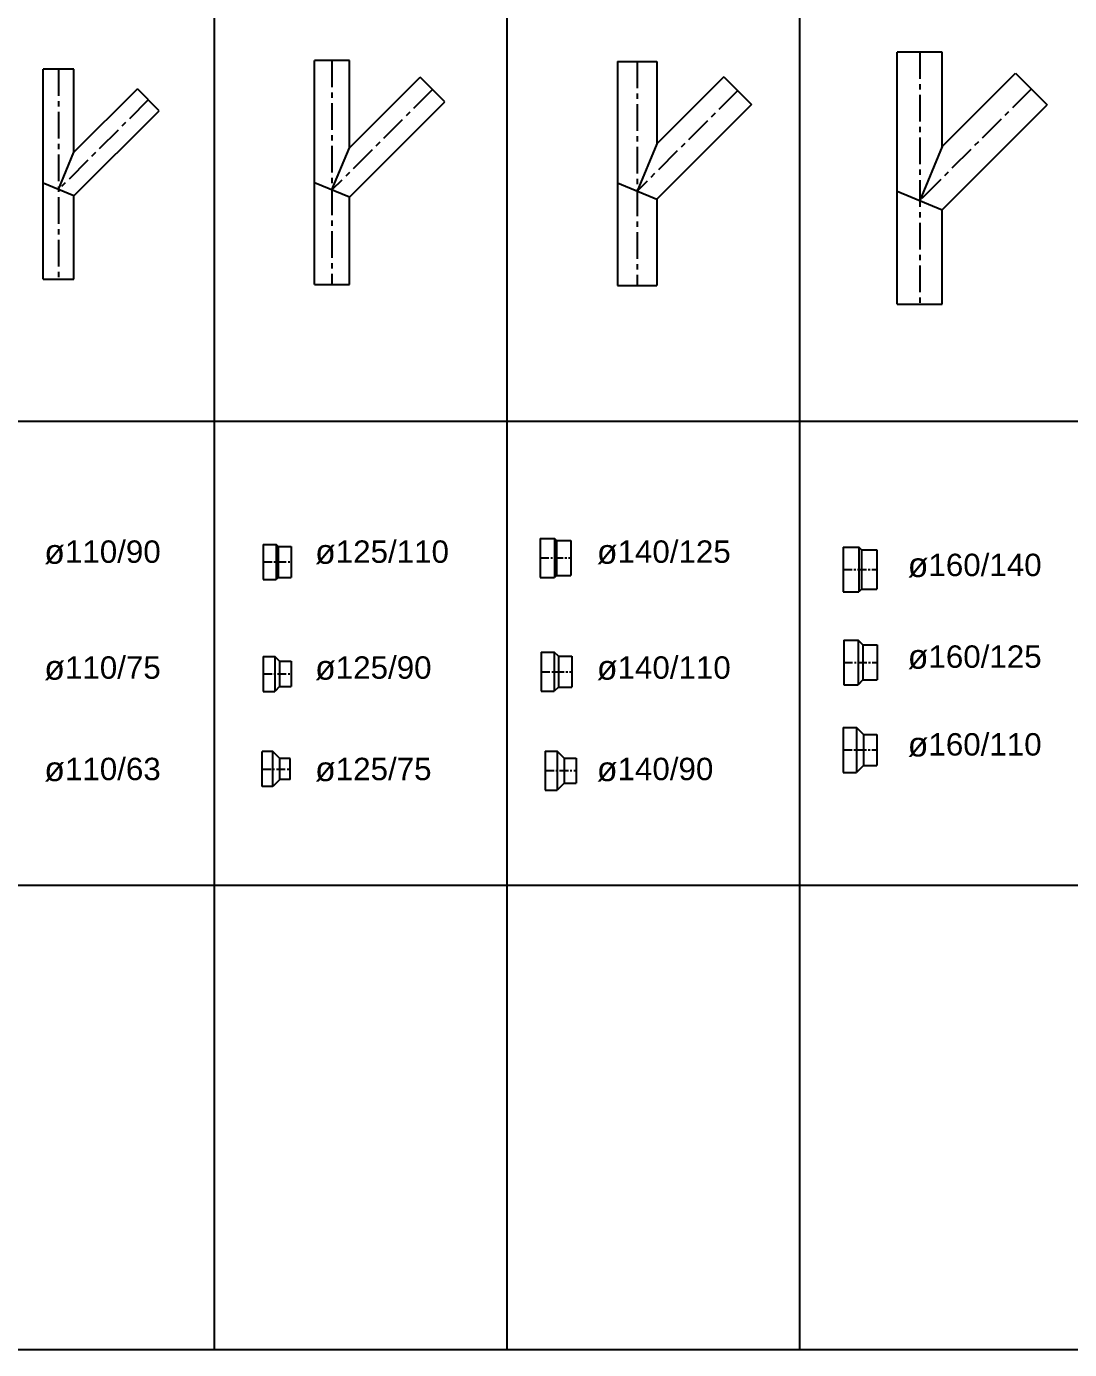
# Model space of a CAD drawing. Header units: millimetres. Extents: x 1218 to 72853, y -34712 to 16286.
# Drawn here: x 30458 to 34180, y -14644 to -9919 of the extents above; entities that cross this region are included whole.
import ezdxf

# ---------------------------------------------------------------- set-up
doc = ezdxf.new("R2010")
doc.units = ezdxf.units.MM
doc.linetypes.add('CENTER', pattern=[50.8, 31.75, -6.35, 6.35, -6.35])
doc.styles.get("Standard").update_dxf_attribs({"font": 'arial.ttf'})

# ---------------------------------------------------------------- blocks, each defined once
blk = doc.blocks.new('Y-D160x160 HDPE')
at = {"linetype": 'Continuous', "extrusion": (0, 1, 0)}
for p, q in [((80, 530), (-80, 530)), ((-80, -370), (-80, 530)), ((80, 193.1), (80, 530)), ((80, 193.1), (341.6, 454.8)), ((341.6, 454.8), (454.8, 341.6)), ((80, -33.1), (454.8, 341.6)), ((80, 193.1), (0, 0)), ((-80, 33.1), (80, -33.1)), ((80, -370), (80, -33.1)), ((-80, -370), (80, -370))]:
    blk.add_line(p, q, dxfattribs=at)
at = {"color": 8, "linetype": 'CENTER', "ltscale": 3}
for p, q in [((0, 530), (0, -370)), ((398.2, 398.2), (0, 0))]:
    blk.add_line(p, q, dxfattribs=at)
at = {"linetype": 'Continuous', "flags": 1}
for p in [(0, 530), (398.2, 398.2), (0, -370)]:
    blk.add_attdef('AMC', p, '', height=0.5, dxfattribs=at)
blk = doc.blocks.new('Y-D140x140 HDPE')
at = {"linetype": 'Continuous', "extrusion": (0, 1, 0)}
for p, q in [((-70, 462.5), (70, 462.5)), ((-70, 462.5), (-70, -337.5)), ((70, 462.5), (70, 169)), ((309.3, 408.3), (70, 169)), ((309.3, 408.3), (408.3, 309.3)), ((408.3, 309.3), (70, -29)), ((70, 169), (0, 0)), ((-70, 29), (70, -29)), ((70, -29), (70, -337.5)), ((-70, -337.5), (70, -337.5))]:
    blk.add_line(p, q, dxfattribs=at)
at = {"color": 8, "linetype": 'CENTER', "ltscale": 3}
for p, q in [((0, 462.5), (0, -337.5)), ((358.8, 358.8), (0, 0))]:
    blk.add_line(p, q, dxfattribs=at)
at = {"linetype": 'Continuous', "flags": 1}
for p in [(0, 462.5), (358.8, 358.8), (0, -337.5)]:
    blk.add_attdef('AMC', p, '', height=0.5, dxfattribs=at)
blk = doc.blocks.new('Y-D125x125 HDPE')
at = {"linetype": 'Continuous', "extrusion": (0, 1, 0)}
for p, q in [((62.5, 462.5), (-62.5, 462.5)), ((-62.5, -337.5), (-62.5, 462.5)), ((62.5, 150.9), (62.5, 462.5)), ((62.5, 150.9), (314.6, 403)), ((403, 314.6), (314.6, 403)), ((62.5, -25.9), (403, 314.6)), ((0, 0), (62.5, 150.9)), ((62.5, -25.9), (-62.5, 25.9)), ((62.5, -337.5), (62.5, -25.9)), ((-62.5, -337.5), (62.5, -337.5))]:
    blk.add_line(p, q, dxfattribs=at)
at = {"color": 8, "linetype": 'CENTER', "ltscale": 3}
for p, q in [((0, 462.5), (0, -337.5)), ((358.8, 358.8), (0, 0))]:
    blk.add_line(p, q, dxfattribs=at)
at = {"linetype": 'Continuous', "flags": 1}
for p in [(0, 462.5), (358.8, 358.8), (0, -337.5)]:
    blk.add_attdef('AMC', p, '', height=0.5, dxfattribs=at)
blk = doc.blocks.new('Y-D110x110 HDPE')
at = {"linetype": 'Continuous', "extrusion": (0, 1, 0)}
for p, q in [((55, 430), (-55, 430)), ((-55, -320), (-55, 430)), ((55, 132.8), (55, 430)), ((55, 132.8), (281.3, 359.1)), ((359.1, 281.3), (281.3, 359.1)), ((55, -22.8), (359.1, 281.3)), ((0, 0), (55, 132.8)), ((55, -22.8), (-55, 22.8)), ((55, -320), (55, -22.8)), ((-55, -320), (55, -320))]:
    blk.add_line(p, q, dxfattribs=at)
at = {"color": 8, "linetype": 'CENTER', "ltscale": 3}
for p, q in [((0, 430), (0, -320)), ((320.2, 320.2), (0, 0))]:
    blk.add_line(p, q, dxfattribs=at)
at = {"linetype": 'Continuous', "flags": 1}
for p in [(0, 430), (320.2, 320.2), (0, -320)]:
    blk.add_attdef('AMC', p, '', height=0.5, dxfattribs=at)
blk = doc.blocks.new('GIAM-D160x140 HDPE')
at = {"linetype": 'Continuous'}
for p, q in [((-57.6, 80), (-57.6, -80)), ((-57.6, 80), (-2.6, 80)), ((7.4, 70), (-2.6, 80)), ((7.4, 70), (62.4, 70)), ((62.4, 70), (62.4, -70)), ((-57.6, -80), (-2.6, -80)), ((7.4, -70), (-2.6, -80)), ((7.4, -70), (62.4, -70))]:
    blk.add_line(p, q, dxfattribs=at)
at = {"color": 8, "linetype": 'Continuous'}
for p, q in [((-2.6, 80), (-2.6, -80)), ((7.4, 70), (7.4, -70))]:
    blk.add_line(p, q, dxfattribs=at)
at = {"color": 8, "linetype": 'CENTER'}
blk.add_line((-57.6, 0), (62.4, 0), dxfattribs=at)
at = {"linetype": 'Continuous', "flags": 1}
for p in [(-57.6, 0), (62.4, 0)]:
    blk.add_attdef('AMC', p, '', height=0.5, dxfattribs=at)
blk = doc.blocks.new('GIAM-D160x125 HDPE')
at = {"linetype": 'Continuous'}
for p, q in [((-56.5, 80), (-56.5, -80)), ((-56.5, 80), (-5.2, 80)), ((12.3, 62.5), (-5.2, 80)), ((12.3, 62.5), (63.5, 62.5)), ((63.5, 62.5), (63.5, -62.5)), ((-56.5, -80), (-5.2, -80)), ((12.3, -62.5), (-5.2, -80)), ((12.3, -62.5), (63.5, -62.5))]:
    blk.add_line(p, q, dxfattribs=at)
at = {"color": 8, "linetype": 'Continuous'}
for p, q in [((-5.2, 80), (-5.2, -80)), ((12.3, 62.5), (12.3, -62.5))]:
    blk.add_line(p, q, dxfattribs=at)
at = {"color": 8, "linetype": 'CENTER'}
blk.add_line((-56.5, 0), (63.5, 0), dxfattribs=at)
at = {"linetype": 'Continuous', "flags": 1}
for p in [(-56.5, 0), (63.5, 0)]:
    blk.add_attdef('AMC', p, '', height=0.5, dxfattribs=at)
blk = doc.blocks.new('GIAM-D160x110 HDPE')
at = {"linetype": 'Continuous'}
for p, q in [((-55.9, 80), (-55.9, -80)), ((-55.9, 80), (-8.4, 80)), ((16.6, 55), (-8.4, 80)), ((16.6, 55), (64.1, 55)), ((64.1, 55), (64.1, -55)), ((-55.9, -80), (-8.4, -80)), ((16.6, -55), (-8.4, -80)), ((16.6, -55), (64.1, -55))]:
    blk.add_line(p, q, dxfattribs=at)
at = {"color": 8, "linetype": 'Continuous'}
for p, q in [((-8.4, 80), (-8.4, -80)), ((16.6, 55), (16.6, -55))]:
    blk.add_line(p, q, dxfattribs=at)
at = {"color": 8, "linetype": 'CENTER'}
blk.add_line((-55.9, 0), (64.1, 0), dxfattribs=at)
at = {"linetype": 'Continuous', "flags": 1}
for p in [(-55.9, 0), (64.1, 0)]:
    blk.add_attdef('AMC', p, '', height=0.5, dxfattribs=at)
blk = doc.blocks.new('GIAM-D140x125 HDPE')
at = {"linetype": 'Continuous'}
for p, q in [((-53.5, 70), (-53.5, -70)), ((-53.5, 70), (-2.3, 70)), ((5.2, 62.5), (-2.3, 70)), ((5.2, 62.5), (56.5, 62.5)), ((56.5, 62.5), (56.5, -62.5)), ((-53.5, -70), (-2.3, -70)), ((5.2, -62.5), (-2.3, -70)), ((5.2, -62.5), (56.5, -62.5))]:
    blk.add_line(p, q, dxfattribs=at)
at = {"color": 8, "linetype": 'Continuous'}
for p, q in [((-2.3, 70), (-2.3, -70)), ((5.2, 62.5), (5.2, -62.5))]:
    blk.add_line(p, q, dxfattribs=at)
at = {"color": 8, "linetype": 'CENTER'}
blk.add_line((-53.5, 0), (56.5, 0), dxfattribs=at)
at = {"linetype": 'Continuous', "flags": 1}
for p in [(-53.5, 0), (56.5, 0)]:
    blk.add_attdef('AMC', p, '', height=0.5, dxfattribs=at)
blk = doc.blocks.new('GIAM-D140x110 HDPE')
at = {"linetype": 'Continuous'}
for p, q in [((-51.7, 70), (-51.7, -70)), ((-51.7, 70), (-4.2, 70)), ((10.8, 55), (-4.2, 70)), ((10.8, 55), (58.3, 55)), ((58.3, 55), (58.3, -55)), ((-51.7, -70), (-4.2, -70)), ((10.8, -55), (-4.2, -70)), ((10.8, -55), (58.3, -55))]:
    blk.add_line(p, q, dxfattribs=at)
at = {"color": 8, "linetype": 'Continuous'}
for p, q in [((-4.2, 70), (-4.2, -70)), ((10.8, 55), (10.8, -55))]:
    blk.add_line(p, q, dxfattribs=at)
at = {"color": 8, "linetype": 'CENTER'}
blk.add_line((-51.7, 0), (58.3, 0), dxfattribs=at)
at = {"linetype": 'Continuous', "flags": 1}
for p in [(-51.7, 0), (58.3, 0)]:
    blk.add_attdef('AMC', p, '', height=0.5, dxfattribs=at)
blk = doc.blocks.new('GIAM-D140x90 HDPE')
for p, q in [((-51.2, 70), (-51.2, -70)), ((-51.2, 70), (-8.7, 70)), ((16.3, 45), (-8.7, 70)), ((16.3, 45), (58.8, 45)), ((58.8, 45), (58.8, -45)), ((16.3, -45), (-8.7, -70)), ((16.3, -45), (58.8, -45)), ((-51.2, -70), (-8.7, -70))]:
    blk.add_line(p, q)
at = {"color": 8, "linetype": 'Continuous'}
for p, q in [((-8.7, 70), (-8.7, -70)), ((16.3, 45), (16.3, -45))]:
    blk.add_line(p, q, dxfattribs=at)
at = {"color": 8, "linetype": 'CENTER'}
blk.add_line((-51.2, 0), (58.8, 0), dxfattribs=at)
at = {"linetype": 'Continuous', "flags": 1}
for p in [(-51.2, 0), (58.8, 0)]:
    blk.add_attdef('AMC', p, '', height=0.5, dxfattribs=at)
blk = doc.blocks.new('GIAM-D125x110 HDPE')
for p, q in [((-48.8, 62.5), (-48.8, -62.5)), ((-48.8, 62.5), (-2.5, 62.5)), ((5, 55), (-2.5, 62.5)), ((5, 55), (51.2, 55)), ((51.2, 55), (51.2, -55)), ((-48.8, -62.5), (-2.5, -62.5)), ((5, -55), (-2.5, -62.5)), ((5, -55), (51.2, -55))]:
    blk.add_line(p, q)
at = {"color": 8, "linetype": 'Continuous'}
for p, q in [((-2.5, 62.5), (-2.5, -62.5)), ((5, 55), (5, -55))]:
    blk.add_line(p, q, dxfattribs=at)
at = {"color": 8, "linetype": 'CENTER'}
blk.add_line((-48.8, 0), (51.2, 0), dxfattribs=at)
at = {"linetype": 'Continuous', "flags": 1}
for p in [(-48.8, 0), (51.2, 0)]:
    blk.add_attdef('AMC', p, '', height=0.5, dxfattribs=at)
blk = doc.blocks.new('GIAM-D125x90 HDPE')
for p, q in [((-45.7, 62.5), (-45.7, -62.5)), ((-45.7, 62.5), (-4.4, 62.5)), ((13.1, 45), (-4.4, 62.5)), ((13.1, 45), (54.3, 45)), ((54.3, 45), (54.3, -45)), ((13.1, -45), (-4.4, -62.5)), ((13.1, -45), (54.3, -45)), ((-45.7, -62.5), (-4.4, -62.5))]:
    blk.add_line(p, q)
at = {"color": 8, "linetype": 'Continuous'}
for p, q in [((-4.4, 62.5), (-4.4, -62.5)), ((13.1, 45), (13.1, -45))]:
    blk.add_line(p, q, dxfattribs=at)
at = {"color": 8, "linetype": 'CENTER'}
blk.add_line((-45.7, 0), (54.3, 0), dxfattribs=at)
at = {"linetype": 'Continuous', "flags": 1}
for p in [(-45.7, 0), (54.3, 0)]:
    blk.add_attdef('AMC', p, '', height=0.5, dxfattribs=at)
blk = doc.blocks.new('GIAM-D125x75 HDPE')
at = {"extrusion": (0, 1, 0)}
for p, q in [((-44.4, 0), (-44.4, 62.5)), ((-6.9, 62.5), (-44.4, 62.5)), ((18.1, 37.5), (-6.9, 62.5)), ((-44.4, -62.5), (-44.4, 0)), ((55.6, 37.5), (18.1, 37.5)), ((55.6, 0), (55.6, 37.5)), ((55.6, -37.5), (55.6, 0)), ((18.1, -37.5), (-6.9, -62.5)), ((55.6, -37.5), (18.1, -37.5)), ((-6.9, -62.5), (-44.4, -62.5))]:
    blk.add_line(p, q, dxfattribs=at)
at = {"color": 8, "linetype": 'Continuous', "extrusion": (0, 1, 0)}
for p, q in [((-6.9, 0), (-6.9, 62.5)), ((-6.9, -62.5), (-6.9, 0)), ((18.1, 0), (18.1, 37.5)), ((18.1, -37.5), (18.1, 0))]:
    blk.add_line(p, q, dxfattribs=at)
at = {"color": 8, "linetype": 'CENTER'}
blk.add_line((-44.4, 0), (55.6, 0), dxfattribs=at)
at = {"linetype": 'Continuous', "flags": 1}
for p in [(-44.4, 0), (55.6, 0)]:
    blk.add_attdef('AMC', p, '', height=0.5, dxfattribs=at)

msp = doc.modelspace()

# ---------------------------------------------------------------- linework, layer by layer
at = {"linetype": 'Continuous'}
for p, q in [((31127.5, -5474.9), (31127.5, -14643.9)), ((32171.6, -5474.9), (32171.6, -14643.9)), ((33215.7, -5474.9), (33215.7, -14643.9)), ((20687, -11328.4), (46860, -11328.4)), ((20687, -12986.2), (46860, -12986.2)), ((20687, -14643.9), (46860, -14643.9))]:
    msp.add_line(p, q, dxfattribs=at)

# ---------------------------------------------------------------- block references
at = {"color": 1}
for name, p in [('Y-D160x160 HDPE', (33645, -10541.1)), ('Y-D125x125 HDPE', (31547.7, -10503.4)), ('Y-D140x140 HDPE', (32636.8, -10507.4)), ('Y-D110x110 HDPE', (30572, -10501.7)), ('GIAM-D140x125 HDPE', (32343.7, -11817.4)), ('GIAM-D125x110 HDPE', (31350.9, -11831.6)), ('GIAM-D160x140 HDPE', (33430.1, -11858.4)), ('GIAM-D160x125 HDPE', (33430.3, -12190.5)), ('GIAM-D125x90 HDPE', (31347.7, -12231.4)), ('GIAM-D140x110 HDPE', (32345.4, -12223.6)), ('GIAM-D160x110 HDPE', (33428.4, -12502.9)), ('GIAM-D125x75 HDPE', (31343, -12571.3)), ('GIAM-D140x90 HDPE', (32359.9, -12576.8))]:
    msp.add_blockref(name, p, dxfattribs=at)

# ---------------------------------------------------------------- texts
at = {"color": 2, "ltscale": 500, "char_height": 80, "attachment_point": 1}
for s, insert in [('{\\H1.08333x;ø\\A1;\\H0.92308x;110/90}', (30520.9, -11751.4)), ('{\\H1.08333x;ø\\A1;\\H0.92308x;125/110}', (31487.3, -11751.4)), ('{\\H1.08333x;ø\\A1;\\H0.92308x;140/125}', (32492.9, -11751.4)), ('{\\H1.08333x;ø\\A1;\\H0.92308x;160/140}', (33602.3, -11798.8)), ('{\\H1.08333x;ø\\A1;\\H0.92308x;160/125}', (33602.3, -12126.2)), ('{\\H1.08333x;ø\\A1;\\H0.92308x;110/75}', (30520.9, -12165.3)), ('{\\H1.08333x;ø\\A1;\\H0.92308x;125/90}', (31487.3, -12165.3)), ('{\\H1.08333x;ø\\A1;\\H0.92308x;140/110}', (32492.9, -12165.3)), ('{\\H1.08333x;ø\\A1;\\H0.92308x;160/110}', (33602.3, -12439.6)), ('{\\H1.08333x;ø\\A1;\\H0.92308x;110/63}', (30520.9, -12527.5)), ('{\\H1.08333x;ø\\A1;\\H0.92308x;125/75}', (31487.3, -12527.5)), ('{\\H1.08333x;ø\\A1;\\H0.92308x;140/90}', (32492.9, -12527.5))]:
    msp.add_mtext_dynamic_manual_height_columns(s, width=2693.132, gutter_width=15, heights=[91.3], dxfattribs=dict(at, insert=insert))

doc.saveas('drawing.dxf')
